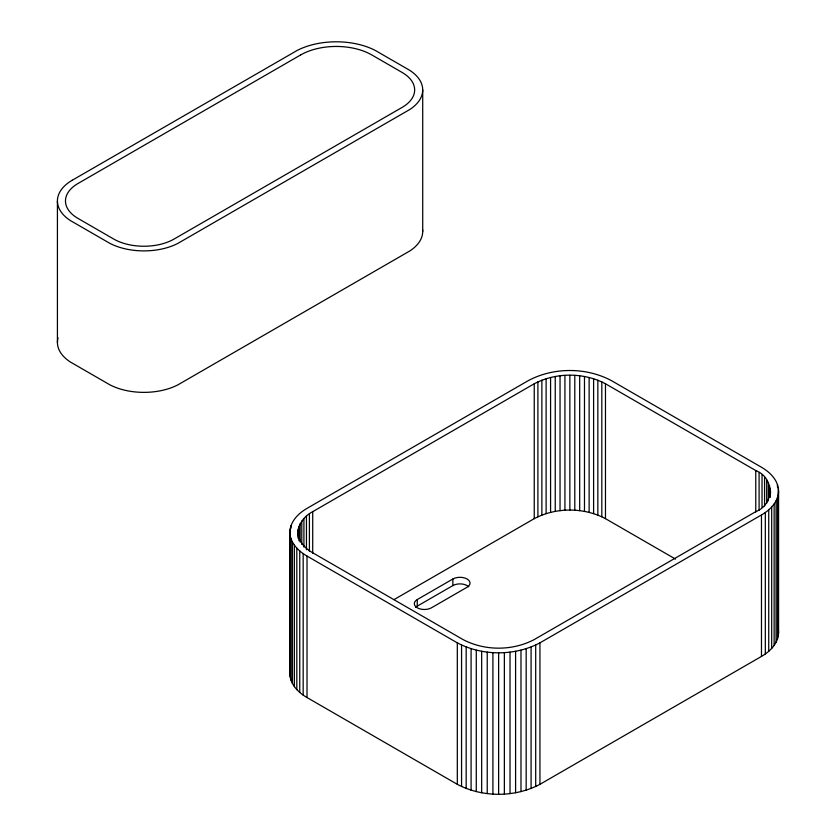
<?xml version="1.0" encoding="UTF-8"?>
<svg xmlns="http://www.w3.org/2000/svg" width="836" height="836" viewBox="0 0 836 836"><rect width="100%" height="100%" fill="white"/><g stroke="black" fill="none" stroke-linecap="round" stroke-linejoin="round"><path stroke-width="1.25" d="M289.904 532.229C290.04 521.622 298.358 513.335 307.021 508.372L528.551 380.474C553.766 367.182 585.952 367.182 611.168 380.474L761.471 467.251C770.123 472.215 778.452 480.491 778.577 491.098L778.577 632.57C778.452 643.177 770.123 651.463 761.471 656.427L539.941 784.325C514.715 797.617 482.539 797.617 457.313 784.325L307.021 697.548C298.358 692.584 290.04 684.308 289.904 673.701L289.904 532.229C290.04 542.836 298.358 551.123 307.021 556.076L457.313 642.853C482.539 656.145 514.715 656.145 539.941 642.853L761.471 514.955C770.123 509.991 778.452 501.715 778.577 491.098M298.212 529.376C296.519 539.533 304.45 548.186 312.716 552.784L463.019 639.561C484.755 651.025 512.499 651.025 534.246 639.561L755.765 511.663C774.564 504.411 774.564 477.784 755.765 470.543L605.473 383.766C583.727 372.302 555.992 372.302 534.246 383.766L312.716 511.663C303.06 516.732 295.683 527.088 298.212 538.457M289.904 673.701L290.186 670.388M394.09 599.569L534.246 518.654C555.992 507.191 583.727 507.191 605.473 518.654L675.54 559.106M417.248 599.569L452.861 579.003A10.074 5.821 0 0 1 467.105 579.003A10.074 5.821 0 0 1 467.105 587.227L431.491 607.793A10.074 5.821 0 0 1 417.248 607.793A10.074 5.821 0 0 1 417.248 599.569L417.248 606.142A10.074 5.821 0 0 0 415.649 607.354M417.248 606.142L452.861 585.587A10.074 5.821 0 0 1 468.703 586.788M778.295 629.268L778.577 632.57M778.295 487.796L778.295 635.882M777.459 484.525L777.459 487.116M777.459 497.681L777.459 639.153M776.069 500.889L776.069 642.361M774.136 504.014L774.136 645.476M771.68 507.003L771.68 648.475M770.52 491.098L770.52 493.7M770.28 488.255L770.28 497.326M769.559 485.434L769.559 497.106M768.733 509.845L768.733 651.317M768.357 482.665L768.357 500.816M766.685 479.979L766.685 503.324M765.316 512.499L765.316 653.971M764.574 477.398L764.574 505.926M762.035 474.942L762.035 507.368M761.471 514.955L761.471 656.427M759.088 472.653L759.088 510.263M755.765 470.543L755.765 512.04M605.473 383.766L605.473 518.654M601.815 381.853L601.815 516.742M597.845 380.15L597.845 515.039M593.602 378.687L593.602 513.576M589.129 377.464L589.129 512.353M584.479 376.503L584.479 511.392M579.682 375.813L579.682 510.702M574.792 375.395L574.792 510.284M569.859 375.249L569.859 510.138M564.927 375.395L564.927 510.284M560.036 375.813L560.036 510.702M555.24 376.503L555.24 511.392M550.579 377.464L550.579 512.353M546.117 378.687L546.117 513.576M541.874 380.15L541.874 515.039M539.941 642.853L539.941 784.325M537.903 381.853L537.903 516.742M535.698 645.078L535.698 786.54M534.246 383.766L534.246 518.654M531.09 647.043L531.09 788.515M526.168 648.746L526.168 790.219M520.985 650.168L520.985 791.629M515.593 651.275L515.593 792.747M510.023 652.08L510.023 793.552M504.359 652.571L504.359 794.033M498.632 652.728L498.632 794.2M492.906 652.571L492.906 794.033M487.231 652.08L487.231 793.552M481.672 651.275L481.672 792.747M476.269 650.168L476.269 791.629M471.086 648.746L471.086 790.219M466.174 647.043L466.174 788.515M461.566 645.078L461.566 786.54M457.313 642.853L457.313 784.325M452.861 579.003L452.861 585.587M422.713 89.922L422.713 231.394M312.716 511.663L312.716 553.171M309.404 513.774L309.404 551.394M307.021 556.076L307.021 697.548M306.457 516.073L306.457 549.795M303.917 518.519L303.917 547.058M303.165 553.631L303.165 695.092M301.796 521.1L301.796 544.445M300.134 523.785L300.134 541.947M299.758 550.966L299.758 692.438M298.933 526.555L298.933 540.819M296.811 548.123L296.811 689.595M294.356 545.135L294.356 686.607M292.422 542.021L292.422 683.493M291.032 525.645L291.032 528.237M291.032 538.802L291.032 680.274M290.186 528.916L290.186 677.003M57.423 200.964L57.423 342.436M422.65 229.858A50.871 29.375 0 0 1 409.65 251.051L177.953 384.821A50.871 29.375 0 0 1 109.871 384.821L70.485 362.082A50.871 29.375 0 0 1 58.05 337.838M72.251 180.242L70.485 181.307A50.871 29.375 0 0 0 70.485 220.62L109.871 243.349A50.871 29.375 0 0 0 177.953 243.349L409.65 109.579A50.871 29.375 0 0 0 409.65 70.276L375.322 50.463A58.426 33.733 0 0 0 297.135 50.463L72.251 180.242M300.615 54.967L78.02 183.481A42.814 24.714 0 0 0 78.02 218.436L113.633 239.002A42.814 24.714 0 0 0 174.181 239.002L402.116 107.405A42.814 24.714 0 0 0 402.116 72.45L371.842 54.967A50.369 29.082 0 0 0 300.615 54.967"/></g></svg>
